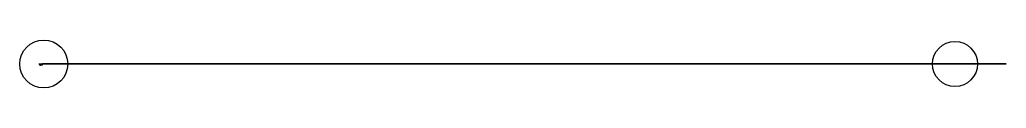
# Model space of a CAD drawing. Extents: x 273 to 1003, y -18 to 18.
import ezdxf

# ---------------------------------------------------------------- set-up
doc = ezdxf.new("R2010")
doc.units = 0
doc.layers.get('0').update_dxf_attribs({"linetype": 'continuous'})

# ---------------------------------------------------------------- blocks, each defined once
blk = doc.blocks.new('SKETCH001')
at = {"color": 7}
blk.add_lwpolyline([(289.87, 0, -0.946492), (287.31, 0), (291.65, 0), (295.98, 0), (300.28, 0), (304.57, 0), (308.84, 0), (313.08, 0), (317.31, 0), (321.52, 0), (325.71, 0), (329.87, 0), (334.02, 0), (338.15, 0), (342.26, 0), (346.35, 0), (350.42, 0), (354.47, 0), (358.51, 0), (362.52, 0), (366.52, 0), (370.49, 0), (374.45, 0), (378.38, 0), (382.3, 0), (386.2, 0), (390.08, 0), (393.94, 0), (397.79, 0), (401.61, 0), (405.42, 0), (409.2, 0), (412.97, 0), (416.72, 0), (420.45, 0), (424.17, 0), (427.86, 0), (431.54, 0), (435.19, 0), (438.83, 0), (442.46, 0), (446.06, 0), (449.64, 0), (453.21, 0), (456.76, 0), (460.29, 0), (463.8, 0), (467.3, 0), (470.78, 0), (474.24, 0), (477.68, 0), (481.1, 0), (484.51, 0), (487.9, 0), (491.27, 0), (494.63, 0), (497.96, 0), (501.28, 0), (504.58, 0), (507.87, 0), (511.13, 0), (514.38, 0), (517.62, 0), (520.83, 0), (524.03, 0), (527.21, 0), (530.38, 0), (533.53, 0), (536.66, 0), (539.77, 0), (542.87, 0), (545.95, 0), (549.01, 0), (552.06, 0), (555.09, 0), (558.1, 0), (561.1, 0), (564.08, 0), (567.05, 0), (569.99, 0), (572.93, 0), (575.84, 0), (578.74, 0), (581.62, 0), (584.49, 0), (587.34, 0), (590.18, 0), (592.99, 0), (595.8, 0), (598.58, 0), (601.36, 0), (604.11, 0), (606.85, 0), (609.57, 0), (612.28, 0), (614.97, 0), (617.65, 0), (620.31, 0), (622.96, 0), (625.59, 0), (628.2, 0), (630.8, 0), (633.39, 0), (635.96, 0), (638.51, 0), (641.05, 0), (643.57, 0), (646.08, 0), (648.57, 0), (651.05, 0), (653.52, 0), (655.96, 0), (658.4, 0), (660.82, 0), (663.22, 0), (665.61, 0), (667.99, 0), (670.35, 0), (672.69, 0), (675.02, 0), (677.34, 0), (679.64, 0), (681.93, 0), (684.2, 0), (686.46, 0), (688.71, 0), (690.94, 0), (693.16, 0), (695.36, 0), (697.55, 0), (699.72, 0), (701.88, 0), (704.03, 0), (706.16, 0), (708.28, 0), (710.39, 0), (712.48, 0), (714.56, 0), (716.62, 0), (718.67, 0), (720.71, 0), (722.73, 0), (724.74, 0), (726.74, 0), (728.72, 0), (730.69, 0), (732.65, 0), (734.59, 0), (736.53, 0), (738.44, 0), (740.35, 0), (742.24, 0), (744.12, 0), (745.98, 0), (747.84, 0), (749.68, 0), (751.5, 0), (753.32, 0), (755.12, 0), (756.91, 0), (758.68, 0), (760.45, 0), (762.2, 0), (763.94, 0), (765.67, 0), (767.38, 0), (769.08, 0), (770.77, 0), (772.45, 0), (774.11, 0), (775.77, 0), (777.41, 0), (779.04, 0), (780.65, 0), (782.26, 0), (783.85, 0), (785.43, 0), (787, 0), (788.56, 0), (790.11, 0), (791.64, 0), (793.16, 0), (794.67, 0), (796.17, 0), (797.66, 0), (799.14, 0), (800.6, 0), (802.06, 0), (803.5, 0), (804.93, 0), (806.35, 0), (807.76, 0), (809.16, 0), (810.55, 0), (811.92, 0), (813.29, 0), (814.64, 0), (815.98, 0), (817.32, 0), (818.64, 0), (819.95, 0), (821.25, 0), (822.54, 0), (823.82, 0), (825.09, 0), (826.34, 0), (827.59, 0), (828.83, 0), (830.06, 0), (831.27, 0), (832.48, 0), (833.67, 0), (834.86, 0), (836.04, 0), (837.2, 0), (838.36, 0), (839.5, 0), (840.64, 0), (841.76, 0), (842.88, 0), (843.99, 0), (845.08, 0), (846.17, 0), (847.25, 0), (848.31, 0), (849.37, 0), (850.42, 0), (851.46, 0), (852.49, 0), (853.51, 0), (854.52, 0), (855.52, 0), (856.51, 0), (857.49, 0), (858.47, 0), (859.43, 0), (860.39, 0), (861.34, 0), (862.27, 0), (863.2, 0), (864.12, 0), (865.03, 0), (865.94, 0), (866.83, 0), (867.71, 0), (868.59, 0), (869.46, 0), (870.32, 0), (871.17, 0), (872.01, 0), (872.85, 0), (873.67, 0), (874.49, 0), (875.3, 0), (876.1, 0), (876.89, 0), (877.68, 0), (878.45, 0), (879.22, 0), (879.98, 0), (880.73, 0), (881.48, 0), (882.21, 0), (882.94, 0), (883.67, 0), (884.38, 0), (885.08, 0), (885.78, 0), (886.47, 0), (887.16, 0), (887.83, 0), (888.5, 0), (889.16, 0), (889.82, 0), (890.46, 0), (891.1, 0), (891.73, 0), (892.36, 0), (892.98, 0), (893.59, 0), (894.19, 0), (894.79, 0), (895.38, 0), (895.96, 0), (896.54, 0), (897.11, 0), (897.67, 0), (898.23, 0), (898.78, 0), (899.32, 0), (899.86, 0), (900.39, 0), (900.91, 0), (901.43, 0), (901.94, 0), (902.44, 0), (902.94, 0), (903.43, 0), (903.92, 0), (904.4, 0), (904.87, 0), (905.34, 0), (905.8, 0), (906.26, 0), (906.71, 0), (907.15, 0), (907.59, 0), (908.02, 0), (908.45, 0), (908.87, 0), (909.29, 0), (909.7, 0), (910.1, 0), (910.5, 0), (910.89, 0), (911.28, 0), (911.67, 0), (912.04, 0), (912.42, 0), (912.78, 0), (913.15, 0), (913.5, 0), (913.86, 0), (914.2, 0), (914.55, 0), (914.88, 0), (915.22, 0), (915.54, 0), (915.87, 0), (916.18, 0), (916.5, 0), (916.81, 0), (917.11, 0), (917.41, 0), (917.71, 0), (918, 0), (918.29, 0), (918.57, 0), (918.85, 0), (919.12, 0), (919.39, 0), (919.66, 0), (919.92, 0), (920.17, 0), (920.43, 0), (920.68, 0), (920.92, 0), (921.16, 0), (921.4, 0), (921.64, 0), (921.87, 0), (922.09, 0), (922.32, 0), (922.54, 0), (922.75, 0), (922.96, 0), (923.17, 0), (923.38, 0), (923.58, 0), (923.78, 0), (923.97, 0), (924.17, 0), (924.36, 0), (924.54, 0), (924.73, 0), (924.91, 0), (925.08, 0), (925.26, 0), (925.43, 0), (925.6, 0), (925.76, 0), (925.92, 0), (926.09, 0), (926.24, 0), (926.4, 0), (926.55, 0), (926.7, 0), (926.85, 0), (926.99, 0), (927.13, 0), (927.28, 0), (927.41, 0), (927.55, 0), (927.68, 0), (927.81, 0), (927.94, 0), (928.07, 0), (928.2, 0), (928.32, 0), (928.44, 0), (928.56, 0), (928.68, 0), (928.79, 0), (928.91, 0), (929.02, 0), (929.13, 0), (929.24, 0), (929.35, 0), (929.46, 0), (929.56, 0), (929.66, 0), (929.77, 0), (929.87, 0), (929.97, 0), (930.07, 0), (930.16, 0), (930.26, 0), (930.35, 0), (930.45, 0), (930.54, 0), (930.63, 0), (930.73, 0), (930.82, 0), (930.91, 0), (930.99, 0), (931.08, 0), (931.17, 0), (931.26, 0), (931.34, 0), (931.43, 0), (931.52, 0), (931.6, 0), (931.69, 0), (931.77, 0), (931.86, 0), (931.94, 0), (932.02, 0), (932.11, 0), (932.19, 0), (932.27, 0), (932.36, 0), (932.44, 0), (932.52, 0), (932.61, 0), (932.69, 0), (932.78, 0), (932.86, 0), (932.95, 0), (933.03, 0), (933.12, 0), (933.2, 0), (933.29, 0), (933.38, 0), (933.47, 0), (933.56, 0), (933.64, 0), (933.73, 0), (933.83, 0), (933.92, 0), (934.01, 0), (934.1, 0), (934.2, 0), (934.29, 0), (934.39, 0), (934.49, 0), (934.59, 0), (934.69, 0), (934.79, 0), (934.89, 0), (935, 0), (935.1, 0), (935.21, 0), (935.32, 0), (935.43, 0), (935.54, 0), (935.65, 0), (935.77, 0), (935.88, 0), (936, 0), (936.12, 0), (939.16, 0), (952.35, 0), (953.63, 0), (964.05, 0), (970.92, 0), (981.12, 0), (994.45, 0), (994.64, 0), (994.82, 0), (995, 0), (995.18, 0), (995.36, 0), (995.54, 0), (995.71, 0), (995.89, 0), (996.06, 0), (996.23, 0), (996.4, 0), (996.57, 0), (996.73, 0), (996.9, 0), (997.06, 0), (997.22, 0), (997.38, 0), (997.54, 0), (997.7, 0), (997.85, 0), (998, 0), (998.15, 0), (998.3, 0), (998.45, 0), (998.6, 0), (998.74, 0), (998.88, 0), (999.02, 0), (999.16, 0), (999.3, 0), (999.43, 0), (999.56, 0), (999.69, 0), (999.82, 0), (999.95, 0), (1000.07, 0), (1000.19, 0), (1000.31, 0), (1000.43, 0), (1000.54, 0), (1000.66, 0), (1000.77, 0), (1000.88, 0), (1000.99, 0), (1001.09, 0), (1001.19, 0), (1001.29, 0), (1001.39, 0), (1001.48, 0), (1001.58, 0), (1001.67, 0), (1001.76, 0), (1001.84, 0), (1001.92, 0), (1002.01, 0), (1002.08, 0), (1002.16, 0), (1002.23, 0), (1002.3, 0), (1002.37, 0), (1002.44, 0), (1002.5, 0), (1002.56, 0), (1002.62, 0), (1002.67, 0), (1002.73, 0), (1002.78, 0), (1002.82, 0), (1002.87, 0), (1002.91, 0), (1002.95, 0), (1002.98, 0), (1003.02, 0), (1003.05, 0), (1003.07, 0), (1003.1, 0), (1003.12, 0), (1003.14, 0), (1003.15, 0), (1003.17, 0), (1003.18, 0), (1003.18, 0), (1003.19, 0), (1003.19, 0), (1003.18, 0), (1003.18, 0), (1003.17, 0), (1003.16, 0), (1003.14, 0), (1003.12, 0), (1003.1, 0), (1003.08, 0), (1003.05, 0), (1003.02, 0), (1002.98, 0), (1002.95, 0), (1002.9, 0), (1002.86, 0), (1002.81, 0), (1002.76, 0), (1002.71, 0), (1002.65, 0), (1002.59, 0), (1002.52, 0), (1002.45, 0), (1002.38, 0), (1002.31, 0), (1002.23, 0), (1002.14, 0), (1002.06, 0), (1001.97, 0), (1001.87, 0), (1001.78, 0), (1001.68, 0), (1001.57, 0), (1001.46, 0), (1001.35, 0), (1001.24, 0), (1001.12, 0), (1000.99, 0), (1000.86, 0), (1000.73, 0), (1000.6, 0), (1000.46, 0), (1000.32, 0), (1000.17, 0), (1000.02, 0), (999.87, 0), (999.71, 0), (999.54, 0), (999.38, 0), (999.21, 0), (999.03, 0), (998.85, 0), (998.67, 0), (998.48, 0), (998.29, 0), (998.1, 0), (997.9, 0), (997.69, 0), (997.49, 0), (997.27, 0), (997.06, 0), (996.84, 0), (996.61, 0), (996.38, 0), (996.15, 0), (995.91, 0), (995.67, 0), (995.42, 0), (995.17, 0), (994.91, 0), (994.65, 0), (994.39, 0), (994.12, 0), (993.84, 0), (993.56, 0), (993.28, 0), (992.99, 0), (992.7, 0), (992.4, 0), (992.1, 0), (991.8, 0), (991.48, 0), (991.17, 0), (990.85, 0), (990.52, 0), (990.19, 0), (989.86, 0), (989.52, 0), (989.17, 0), (988.82, 0), (988.47, 0), (988.11, 0), (987.74, 0), (987.38, 0), (987, 0), (986.62, 0), (986.24, 0), (985.85, 0), (985.45, 0), (985.05, 0), (984.65, 0), (984.24, 0), (983.83, 0), (983.41, 0), (982.98, 0), (982.55, 0), (982.11, 0), (981.67, 0), (981.23, 0), (980.78, 0), (980.32, 0), (979.86, 0), (979.39, 0), (978.92, 0), (978.44, 0), (977.95, 0), (977.46, 0), (976.97, 0), (976.47, 0), (975.96, 0), (975.45, 0), (974.94, 0), (974.41, 0), (973.89, 0), (973.35, 0), (972.81, 0), (972.27, 0), (971.72, 0), (971.16, 0), (970.6, 0), (970.03, 0), (969.46, 0), (968.88, 0), (968.3, 0), (967.71, 0), (967.11, 0), (966.51, 0), (965.9, 0), (965.29, 0), (964.67, 0), (964.04, 0), (963.41, 0), (962.77, 0), (962.13, 0), (961.48, 0), (960.82, 0), (960.16, 0), (959.49, 0), (958.82, 0), (958.14, 0), (957.45, 0), (956.76, 0), (956.06, 0), (955.36, 0), (954.65, 0), (953.93, 0), (953.21, 0), (952.48, 0), (951.74, 0), (951, 0), (950.25, 0), (949.49, 0), (948.73, 0), (947.96, 0), (947.19, 0), (946.41, 0), (945.62, 0), (944.83, 0), (944.03, 0), (943.22, 0), (942.41, 0), (941.59, 0), (940.76, 0), (939.93, 0), (939.09, 0), (938.24, 0), (937.39, 0), (936.53, 0), (935.66, 0), (934.79, 0), (933.91, 0), (933.02, 0), (932.13, 0), (931.23, 0), (930.32, 0), (929.41, 0), (928.49, 0), (927.56, 0), (926.62, 0), (925.68, 0), (924.73, 0), (923.78, 0), (922.81, 0), (921.84, 0), (920.87, 0), (919.88, 0), (918.89, 0), (917.89, 0), (916.89, 0), (915.88, 0), (914.86, 0), (913.83, 0), (912.8, 0), (911.76, 0), (910.71, 0), (909.65, 0), (908.59, 0), (907.52, 0), (906.44, 0), (905.36, 0), (904.26, 0), (903.16, 0), (902.06, 0), (900.94, 0), (899.82, 0), (898.69, 0), (897.55, 0), (896.41, 0), (895.26, 0), (894.1, 0), (892.93, 0), (891.75, 0), (890.57, 0), (889.38, 0), (888.18, 0), (886.98, 0), (885.76, 0), (884.54, 0), (883.32, 0), (882.08, 0), (880.83, 0), (879.58, 0), (878.32, 0), (877.05, 0), (875.78, 0), (874.5, 0), (873.2, 0), (871.9, 0), (870.6, 0), (869.28, 0), (867.96, 0), (866.63, 0), (865.29, 0), (863.94, 0), (862.58, 0), (861.22, 0), (859.85, 0), (858.47, 0), (857.08, 0), (855.68, 0), (854.28, 0), (852.87, 0), (851.45, 0), (850.02, 0), (848.58, 0), (847.13, 0), (845.68, 0), (844.22, 0), (842.75, 0), (841.27, 0), (839.78, 0), (838.28, 0), (836.78, 0), (835.27, 0), (833.74, 0), (832.21, 0), (830.68, 0), (829.13, 0), (827.57, 0), (826.01, 0), (824.44, 0), (822.85, 0), (821.26, 0), (819.66, 0), (818.06, 0), (816.44, 0), (814.82, 0), (813.18, 0), (811.54, 0), (809.89, 0), (808.23, 0), (806.56, 0), (804.88, 0), (803.19, 0), (801.5, 0), (799.79, 0), (798.08, 0), (796.36, 0), (794.62, 0), (792.88, 0), (791.13, 0), (789.38, 0), (787.61, 0), (785.83, 0), (784.04, 0), (782.25, 0), (780.45, 0), (778.63, 0), (776.81, 0), (774.98, 0), (773.14, 0), (771.29, 0), (769.43, 0), (767.56, 0), (765.68, 0), (763.79, 0), (761.89, 0), (759.99, 0), (758.07, 0), (756.15, 0), (754.21, 0), (752.27, 0), (750.31, 0), (748.35, 0), (746.38, 0), (744.4, 0), (742.4, 0), (740.4, 0), (738.39, 0), (736.37, 0), (734.34, 0), (732.3, 0), (730.25, 0), (728.19, 0), (726.12, 0), (724.04, 0), (721.96, 0), (719.86, 0), (717.75, 0), (715.63, 0), (713.5, 0), (711.37, 0), (709.22, 0), (707.06, 0), (704.89, 0), (702.71, 0), (700.53, 0), (698.33, 0), (696.12, 0), (693.9, 0), (691.68, 0), (689.44, 0), (687.19, 0), (684.93, 0), (682.67, 0), (680.39, 0), (678.1, 0), (675.8, 0), (673.49, 0), (671.17, 0), (668.84, 0), (666.5, 0), (664.15, 0), (661.79, 0), (659.42, 0), (657.04, 0), (654.65, 0), (652.25, 0), (649.83, 0), (647.41, 0), (644.98, 0), (642.53, 0), (640.08, 0), (637.61, 0), (635.14, 0), (632.65, 0), (630.16, 0), (627.65, 0), (625.13, 0), (622.6, 0), (620.06, 0), (617.51, 0), (614.95, 0), (612.38, 0), (609.8, 0), (607.21, 0), (604.6, 0), (601.99, 0), (599.36, 0), (596.73, 0), (594.08, 0), (591.42, 0), (588.75, 0), (586.07, 0), (583.38, 0), (580.68, 0), (577.96, 0), (575.24, 0), (572.51, 0), (569.76, 0), (567, 0), (564.23, 0), (561.45, 0), (558.66, 0), (555.86, 0), (553.05, 0), (550.22, 0), (547.39, 0), (544.54, 0), (541.68, 0), (538.81, 0), (535.93, 0), (533.04, 0), (530.14, 0), (527.22, 0), (524.3, 0), (521.36, 0), (518.41, 0), (515.45, 0), (512.48, 0), (509.49, 0), (506.5, 0), (503.49, 0), (500.47, 0), (497.44, 0), (494.4, 0), (491.35, 0), (488.28, 0), (485.21, 0), (482.12, 0), (479.02, 0), (475.91, 0), (472.78, 0), (469.65, 0), (466.5, 0), (463.34, 0), (460.17, 0), (456.99, 0), (453.79, 0), (450.59, 0), (447.37, 0), (444.14, 0), (440.9, 0), (437.64, 0), (434.38, 0), (431.1, 0), (427.81, 0), (424.5, 0), (421.19, 0), (417.86, 0), (414.53, 0), (411.17, 0), (407.81, 0), (404.44, 0), (401.05, 0), (397.65, 0), (394.24, 0), (390.81, 0), (387.38, 0), (383.93, 0), (380.47, 0), (376.99, 0), (373.51, 0), (370.01, 0), (366.5, 0), (362.97, 0), (359.44, 0), (355.89, 0), (352.33, 0), (348.76, 0), (345.17, 0), (341.57, 0), (337.96, 0), (334.34, 0), (330.7, 0), (327.05, 0), (323.39, 0), (319.72, 0), (316.03, 0), (312.33, 0), (308.62, 0), (304.89, 0), (301.16, 0), (297.41, 0), (293.64, 0)], format="xyb", close=True, dxfattribs=at)
blk.add_lwpolyline([(849.48, 0), (874.04, 0), (920.24, 0), (895.68, 0)], close=True, dxfattribs=at)
for centre, radius in [((290.68, 0, 506.73), 17.78), ((965.2, 0, 127), 16.7)]:
    blk.add_circle(centre, radius, dxfattribs=at)

msp = doc.modelspace()

# ---------------------------------------------------------------- block references
at = {"color": 7}
msp.add_blockref('SKETCH001', (0, 0), dxfattribs=at)

doc.saveas('drawing.dxf')
